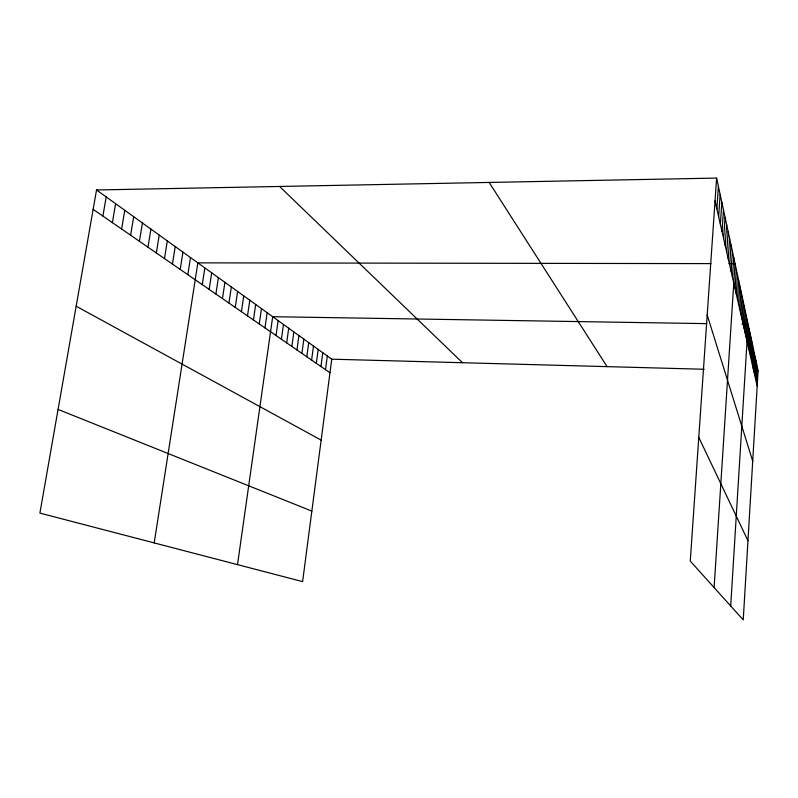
<?xml version="1.0" encoding="UTF-8"?>
<svg xmlns="http://www.w3.org/2000/svg" width="798" height="798" viewBox="0 0 798 798"><rect width="100%" height="100%" fill="white"/><g stroke="black" fill="none" stroke-linecap="round" stroke-linejoin="round"><path stroke-width="1.2" d="M756.444 382.561L757.362 367.27M716.614 178.074L758.1 370.721L743.237 619.926L690.27 561.084L716.614 178.074L96.538 189.974L39.9 513.104L302.612 581.612L331.749 359.18L96.538 189.974M748.923 349.564L749.95 332.876M749.831 353.544L750.848 337.025M750.719 357.434L751.716 341.085M751.586 361.255L752.574 345.065M752.444 364.985L753.412 348.955M753.272 368.646L754.23 352.766M754.09 372.237L755.038 356.507M754.888 375.748L755.826 360.167M755.676 379.19L756.604 363.758M740.893 314.292L742.04 296.128M741.98 319.07L743.108 301.105M743.038 323.729L744.155 305.953M744.075 328.277L745.172 310.701M745.093 332.726L746.17 315.34M746.08 337.075L747.147 319.868M730.699 606.001L748.105 324.297L741.98 324.197M747.995 345.494L749.033 328.636M714.11 587.567L735.038 263.649L729.003 263.639M735.048 288.627L736.285 269.405M736.275 294.013L737.492 275.021M737.472 299.27L738.669 280.487M738.639 304.407L739.816 285.834M739.776 309.405L740.943 291.041M726.749 252.218L728.115 231.51M728.235 258.742L729.581 238.293M729.681 265.086L730.998 244.896M731.088 271.25L732.384 251.31M732.454 277.255L733.731 257.564M718.639 216.637L720.145 194.493M720.365 224.178L721.841 202.343M722.03 231.5L723.477 209.954M723.646 238.612L725.073 217.345M725.222 245.515L726.619 224.527M716.873 208.867L718.409 186.413M325.504 369.674L327.31 355.988M316.327 363.339L318.183 349.424M320.956 366.531L322.781 352.736M306.811 356.776L308.716 342.621M311.609 360.088L313.494 346.053M296.936 349.963L298.911 335.559M301.913 353.404L303.858 339.12M286.681 342.891L288.716 328.227M291.859 346.462L293.864 331.928M281.405 339.25L283.48 324.457M237.505 564.635L272.687 316.696L706.719 323.639M276.028 335.539L278.133 320.616M259.25 323.968L261.465 308.617M264.956 327.898L267.131 312.696M253.435 319.958L255.679 304.457M241.435 311.679L243.759 295.888M247.5 315.858L249.784 300.218M235.25 307.41L237.614 291.46M222.472 298.592L224.926 282.332M228.926 303.05L231.34 286.951M215.879 294.043L218.383 277.624M209.146 289.395L211.689 272.806M154.194 542.909L197.854 262.861L710.968 263.609M202.263 284.647L204.847 267.889M187.799 274.672L190.493 257.564M180.208 269.435L182.951 252.138M172.438 264.068L175.231 246.582M164.478 258.582L167.331 240.896M156.318 252.956L159.231 235.081M147.959 247.19L150.942 229.106M139.391 241.275L142.443 222.991M130.613 235.22L133.725 216.727M121.605 229.006L124.787 210.293M112.368 222.632L115.61 203.699M102.882 216.088L106.204 196.926M331.749 359.18L704.215 369.265M753.372 370.591L758.1 370.721M58.074 409.434L311.848 511.099M76.169 306.223L321.145 440.107M93.147 209.365L329.973 372.756M279.569 186.463L462.501 362.721M489.164 182.433L607.088 366.631M698.779 437.374L747.965 540.695M707.198 314.991L752.704 461.144M715.048 200.847L757.192 385.863"/></g></svg>
